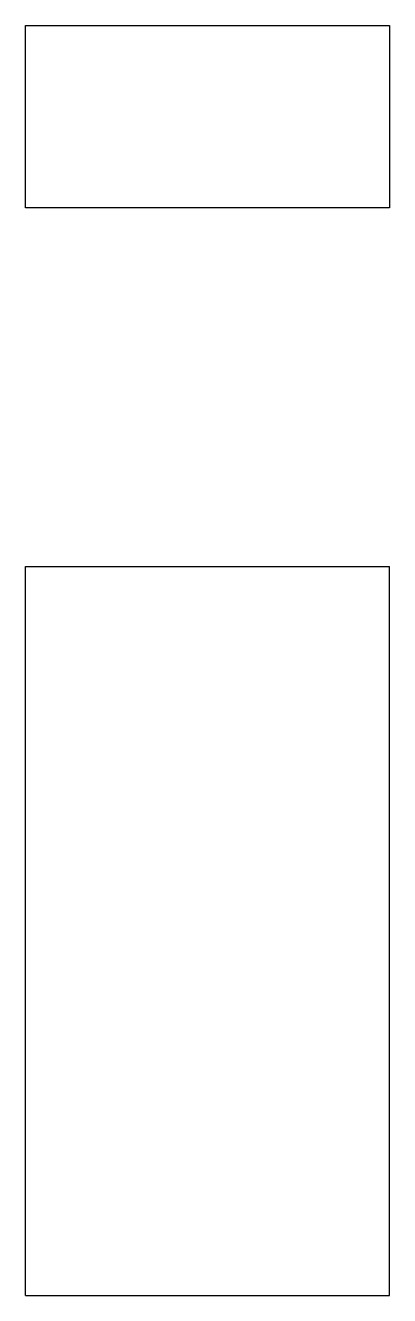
# Model space of a CAD drawing. Extents: x 122 to 330, y 92 to 266.
# Drawn here: x 122.4 to 172.4, y 92.1 to 266.3 of the extents above; entities outside this region: 4.
import ezdxf

# ---------------------------------------------------------------- set-up
doc = ezdxf.new("R2010")
doc.units = 0

msp = doc.modelspace()

# ---------------------------------------------------------------- linework, layer by layer
at = {"layer": 'Visible', "extrusion": (0, 3e-13, -1)}
for p, q in [((122.42, 266.25, 50), (172.42, 266.25, 50)), ((122.42, 241.25, 50), (122.42, 266.25, 50)), ((172.42, 266.25, 50), (172.42, 241.25, 50)), ((172.42, 241.25, 50), (122.42, 241.25, 50))]:
    msp.add_line(p, q, dxfattribs=at)
at = {"layer": 'Visible', "extrusion": (0, 1, 0)}
for p, q in [((122.42, 192.05, 12.5), (172.42, 192.05, 12.5)), ((122.42, 92.05, 12.5), (122.42, 192.05, 12.5)), ((172.42, 92.05, 12.5), (172.42, 192.05, 12.5)), ((304.99, 92.05, 25), (304.99, 192.05, 25)), ((304.99, 192.05, 25), (329.99, 192.05, 25)), ((329.99, 92.05, 25), (329.99, 192.05, 25)), ((122.42, 92.05, 12.5), (172.42, 92.05, 12.5)), ((304.99, 92.05, 25), (329.99, 92.05, 25))]:
    msp.add_line(p, q, dxfattribs=at)

doc.saveas('drawing.dxf')
